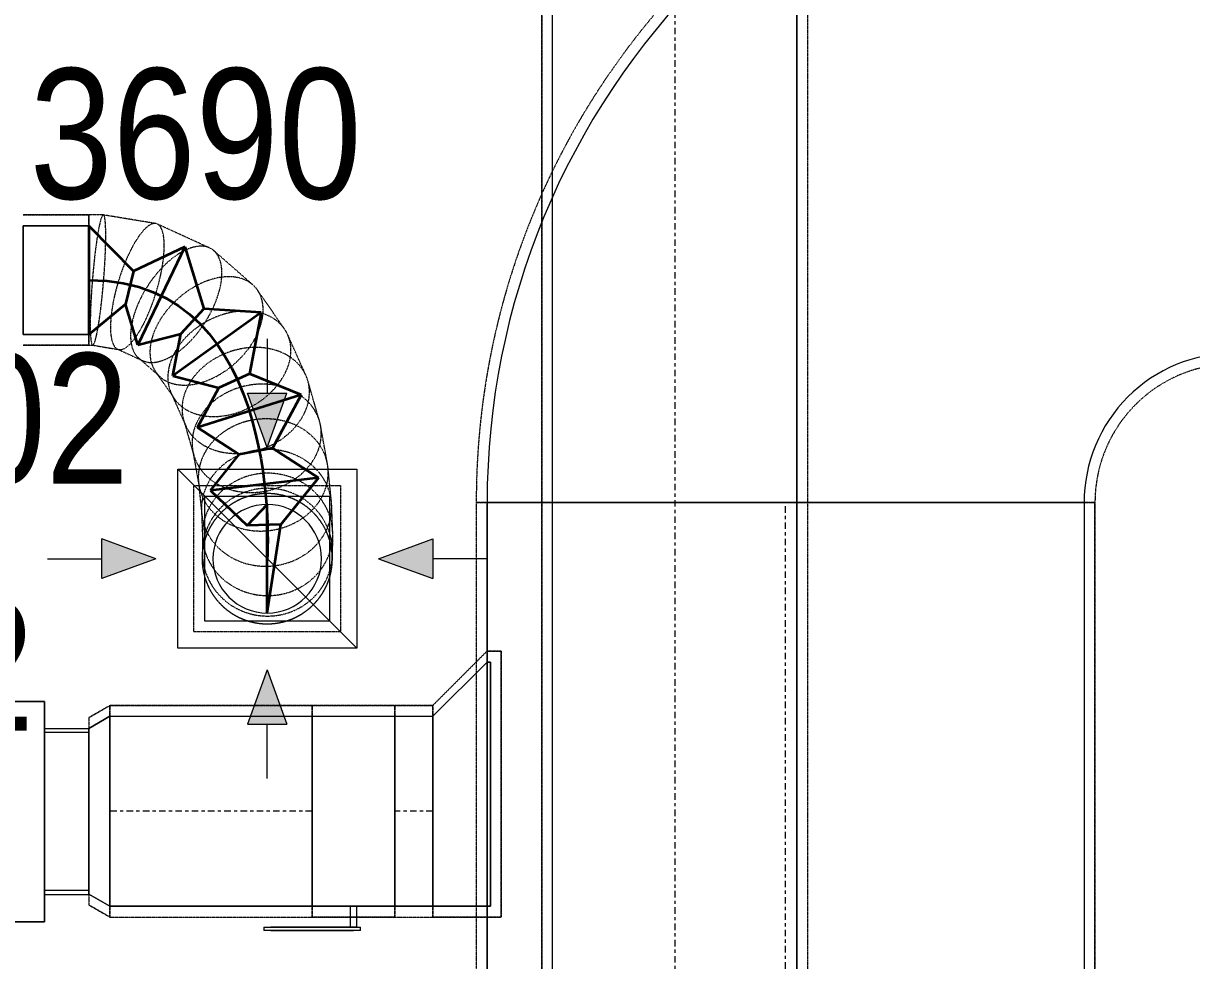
# Model space of a CAD drawing. Header units: inches. Extents: x -83664 to 20107, y -47222 to 19398.
# Drawn here: x -16734 to -14582, y -31183 to -29457 of the extents above; entities that cross this region are included whole.
import ezdxf

# ---------------------------------------------------------------- set-up
doc = ezdxf.new("R2010")
doc.units = ezdxf.units.IN
doc.header["$MEASUREMENT"] = 0
doc.linetypes.add('Center', pattern=[29.999999, 12, -6, 6, -6])
doc.linetypes.add('Hidden 0_50', pattern=[1.0584, 0.5292, -0.5292])
for name, color, linetype, lineweight in [('A-DETL-GENF', 7, 'Continuous', 9), ('G-ANNO-TEXT', 7, 'Continuous', 9), ('M-EQPM', 7, 'Continuous', 18), ('M-HVAC-CDFF', 7, 'Continuous', 9), ('M-HVAC-DUCT-CNTR', 7, 'Center', 9), ('M-HVAC-DUCT-IDEN', 7, 'Continuous', 18)]:
    doc.layers.add(name, color=color, linetype=linetype, lineweight=lineweight)
doc.layers.add('M-HVAC-DUCT', color=7, linetype='Continuous', lineweight=9, true_color=0xffe97f)
doc.layers.add('M-HVAC-DUCT-PATT', color=7, linetype='Continuous', lineweight=35, true_color=0x007f00)
doc.styles.add('Arial Narrow_21', font='ARIALN.TTF', dxfattribs={"height": 240})

# ---------------------------------------------------------------- blocks, each defined once
blk = doc.blocks.new('M_Rec Elbow - Radius - 0_75W-8295149-FIRST FLOOR AC CONDITIONING LAYOUT - PART A')
at = {"layer": 'M-HVAC-DUCT', "color": 30, "true_color": 0xff7f00}
for p, q in [((-550, 825), (550, 825)), ((550, 825), (-550, 825)), ((-825, 550), (-825, -550)), ((-825, -550), (-825, 550))]:
    blk.add_line(p, q, dxfattribs=at)
for radius in [275, 275, 1375, 1375]:
    blk.add_arc((-825, 825), radius, 270, 0, dxfattribs=at)
blk = doc.blocks.new('GCE-AT-Return Air Rectangular Diffuser - 230x230-7597546-FIRST FLOOR AC CONDITIONING LAYOUT - PART A')
at = {"layer": 'A-DETL-GENF', "true_color": 0xff00ff}
for points in [[(0, 205), (36.4, 305), (-36.4, 305)], [(-305, -36.4), (-205, 0), (-305, 36.4)], [(305, -36.4), (305, 36.4), (205, 0)], [(36.4, -305), (0, -205), (-36.4, -305)]]:
    blk.add_hatch(color=6, dxfattribs=at).paths.add_polyline_path(points)
at = {"layer": 'A-DETL-GENF', "color": 6, "true_color": 0xff00ff}
for p, q in [((0, 405), (0, 305)), ((0, 205), (-36.4, 305)), ((-36.4, 305), (36.4, 305)), ((0, 205), (36.4, 305)), ((-165, 165), (165, 165)), ((-165, -165), (-165, 165)), ((-165, 165), (165, -165)), ((165, 165), (165, -165)), ((-205, 0), (-305, 36.4)), ((-305, -36.4), (-305, 36.4)), ((205, 0), (305, 36.4)), ((305, 36.4), (305, -36.4)), ((405, 0), (305, 0)), ((-405, 0), (-305, 0)), ((-205, 0), (-305, -36.4)), ((205, 0), (305, -36.4)), ((165, -165), (-165, -165)), ((0, -205), (-36.4, -305)), ((0, -205), (36.4, -305)), ((-36.4, -305), (36.4, -305)), ((0, -405), (0, -305))]:
    blk.add_line(p, q, dxfattribs=at)
blk = doc.blocks.new('M_Rectangular to Round Transition - Angle - 45 Degree-7636242-FIRST FLOOR AC CONDITIONING LAYOUT - PART A')
at = {"layer": 'M-HVAC-DUCT', "color": 6, "true_color": 0xff00ff}
for p, q in [((0, 100), (120.7, 100)), ((120.7, 100), (0, 100)), ((0, 100), (0, -100)), ((0, -100), (0, 100)), ((120.7, 0), (120.7, 100)), ((120.7, 0), (120.7, 100)), ((120.7, -100), (120.7, 0)), ((120.7, -100), (120.7, 0)), ((0, -100), (120.7, -100)), ((120.7, -100), (0, -100))]:
    blk.add_line(p, q, dxfattribs=at)
blk = doc.blocks.new('M_Rectangular to Round Transition - Angle - 45 Degree-7626202-FIRST FLOOR AC CONDITIONING LAYOUT - PART A')
at = {"layer": 'M-HVAC-DUCT', "color": 6, "true_color": 0xff00ff}
for p, q in [((132975.6, 86453.8), (133205.6, 86453.8)), ((132975.6, 86223.8), (132975.6, 86453.8)), ((133205.6, 86453.8), (133205.6, 86223.8)), ((133205.6, 86223.8), (132975.6, 86223.8))]:
    blk.add_line(p, q, dxfattribs=at)
for start, end in [(90, 180), (0, 90), (180, 270), (270, 0)]:
    blk.add_arc((133090.6, 86338.8), 100, start, end, dxfattribs=at)
blk = doc.blocks.new('M_Rec Tap - Beveled - Standard-7691705-FIRST FLOOR AC CONDITIONING LAYOUT - PART A')
at = {"layer": 'M-HVAC-DUCT', "color": 30, "true_color": 0xff7f00}
for p, q in [((0, 275), (-6.096, 275)), ((-6.096, -175), (-6.096, 275)), ((-6.096, 275), (-6.096, -175)), ((-6.096, 275), (0, 275)), ((100, 175), (0, 275)), ((100, 175), (0, 275)), ((100, 175), (100, -175)), ((100, -175), (100, 175)), ((-6.096, -175), (100, -175)), ((100, -175), (-6.096, -175))]:
    blk.add_line(p, q, dxfattribs=at)
blk = doc.blocks.new('CAV - CAV-32-9301342-FIRST FLOOR AC CONDITIONING LAYOUT - PART A')
at = {"layer": 'M-EQPM', "color": 30, "true_color": 0xff7f00}
for p, q in [((500, 203), (-500, 203)), ((-500, 203), (-500, -203)), ((-500, -203), (-500, 203)), ((-500, 203), (500, 203)), ((500, -203), (500, 203)), ((500, 203), (500, -203)), ((-500, 152.5), (-581.8, 152.5)), ((-581.8, 152.5), (-581.8, -152.5)), ((-581.8, 152.5), (-581.8, -152.5)), ((-500, -152.5), (-500, 152.5)), ((-500, -152.5), (-500, 152.5)), ((581.8, 152.5), (500, 152.5)), ((500, 152.5), (500, -152.5)), ((500, 152.5), (500, -152.5)), ((581.8, -152.5), (581.8, 152.5)), ((581.8, -152.5), (581.8, 152.5)), ((-500, 145.8), (-581.8, 145.8)), ((-581.8, -144.2), (-581.8, 145.8)), ((-581.8, -144.2), (-581.8, 145.8)), ((-500, 145.8), (-500, -144.2)), ((-500, 145.8), (-500, -144.2)), ((581.8, 145.8), (500, 145.8)), ((500, -144.2), (500, 145.8)), ((500, -144.2), (500, 145.8)), ((581.8, 145.8), (581.8, -144.2)), ((581.8, 145.8), (581.8, -144.2)), ((-425, -123.3), (-425, 122.8)), ((-425, 122.8), (425, 122.8)), ((425, 122.8), (-425, 122.8)), ((-425, 122.8), (-425, -123.3)), ((425, 122.8), (425, -123.3)), ((425, -123.3), (425, 122.8)), ((425, -123.3), (-425, -123.3)), ((-425, -123.3), (425, -123.3)), ((-581.8, -144.2), (-500, -144.2)), ((500, -144.2), (581.8, -144.2)), ((-581.8, -152.5), (-500, -152.5)), ((500, -152.5), (581.8, -152.5)), ((-500, -203), (500, -203)), ((500, -203), (-500, -203)), ((-183.8, -203), (-403.8, -203)), ((-403.8, -203), (-183.8, -203)), ((-403.8, -203), (-403.8, -257.7)), ((-403.8, -203), (-403.8, -257.7)), ((-183.8, -257.7), (-183.8, -203)), ((-183.8, -203), (-183.8, -257.7)), ((-183.8, -257.7), (-403.8, -257.7)), ((-403.8, -257.7), (-183.8, -257.7))]:
    blk.add_line(p, q, dxfattribs=at)
blk = doc.blocks.new('TEMW-ME-DMP-Volume Control Damper - Standard-7654307-FIRST FLOOR AC CONDITIONING LAYOUT - PART A')
at = {"layer": 'M-HVAC-DUCT', "color": 30, "true_color": 0xff7f00}
for p, q in [((-165.1, 213.1), (-165.1, 219.45)), ((-152.4, 219.45), (-165.1, 219.45)), ((0, 219.45), (-152.4, 219.45)), ((-152.4, 219.45), (0, 219.45)), ((12.7, 219.45), (0, 219.45)), ((12.7, 219.45), (12.7, 213.1)), ((-165.1, 213.1), (-152.4, 213.1)), ((0, 213.1), (-152.4, 213.1)), ((-152.4, 213.1), (0, 213.1)), ((-6.35, 175), (-6.35, 213.1)), ((6.35, 213.1), (-6.35, 213.1)), ((6.35, 213.1), (-6.35, 213.1)), ((0, 213.1), (12.7, 213.1)), ((6.35, 213.1), (6.35, 175)), ((-76.2, 175), (-76.2, -175)), ((-76.2, -175), (-76.2, 175)), ((76.2, 175), (-76.2, 175)), ((-76.2, 175), (76.2, 175)), ((-76.2, 175), (76.2, 175)), ((-6.35, 175), (6.35, 175)), ((-6.35, 175), (6.35, 175)), ((76.2, 175), (76.2, -175)), ((76.2, -175), (76.2, 175)), ((-76.2, -175), (76.2, -175)), ((-76.2, -175), (76.2, -175)), ((-76.2, -175), (76.2, -175))]:
    blk.add_line(p, q, dxfattribs=at)
blk = doc.blocks.new('M_Rec to Rnd Transition - Angle - 60 Degree-9301345-FIRST FLOOR AC CONDITIONING LAYOUT - PART A')
at = {"layer": 'M-HVAC-DUCT', "color": 30, "true_color": 0xff7f00}
for p, q in [((0, 175), (39, 152.5)), ((39, 152.5), (0, 175)), ((0, 175), (0, -175)), ((0, -175), (0, 175)), ((39, 0), (39, 152.5)), ((39, 0), (39, 152.5)), ((39, -152.5), (39, 0)), ((39, -152.5), (39, 0)), ((0, -175), (39, -152.5)), ((39, -152.5), (0, -175))]:
    blk.add_line(p, q, dxfattribs=at)
blk = doc.blocks.new('TEMW-SMBZ-HO-BM-HVAC-00002_rvt-1-FIRST FLOOR AC CONDITIONING LAYOUT - PART A')
at = {"layer": 'M-HVAC-DUCT', "color": 6, "linetype": 'Hidden 0_50', "true_color": 0xff00ff}
for p, q in [((135677.8, 69417.3), (135677.8, 62004.6)), ((135677.8, 62004.6), (135677.8, 69417.3)), ((136167.8, 62004.6), (136167.8, 69417.3)), ((136167.8, 62004.6), (136167.8, 69417.3)), ((134722.5, 68562.5), (134843.3, 68562.5)), ((134843.3, 68562.5), (134722.5, 68562.5)), ((134869.9, 68562.5), (134843.3, 68562.5)), ((134843.3, 68562.5), (134843.3, 68322.5)), ((134843.3, 68562.5), (134843.3, 68322.5)), ((134843.3, 68442.5), (134843.3, 68562.5)), ((134843.3, 68442.5), (134843.3, 68562.5)), ((134966.5, 68546.5), (134870, 68562.4)), ((135065.8, 68501.5), (134969.3, 68545.7)), ((135145.5, 68433.6), (135073.8, 68496.4)), ((134843.3, 68322.5), (134843.3, 68442.5)), ((134843.3, 68322.5), (134843.3, 68442.5)), ((135203.7, 68352.5), (135154, 68424)), ((135243.2, 68266.8), (135209.6, 68341.8)), ((134722.5, 68322.5), (134843.3, 68322.5)), ((134843.3, 68322.5), (134722.5, 68322.5)), ((134843.3, 68322.5), (134850.4, 68322.5)), ((134850.2, 68322.5), (134898.7, 68314.5)), ((134896, 68315.3), (134942.7, 68293.9)), ((134934.8, 68299.1), (134974.8, 68264)), ((134966.3, 68273.5), (135000.7, 68224)), ((135268.3, 68182.4), (135246.7, 68257.2)), ((134994.7, 68234.6), (135021.4, 68174.8)), ((135017.9, 68184.4), (135036.6, 68119.6)), ((135282.9, 68103.5), (135270.2, 68174.2)), ((135034.7, 68127.7), (135046.3, 68063.5)), ((135290.2, 68034.2), (135283.9, 68096.7)), ((135036.9, 67794.3), (135036.9, 68064.3)), ((135036.9, 68064.3), (135306.9, 68064.3)), ((135045.3, 68070.3), (135051.2, 68011.7)), ((135306.9, 68064.3), (135306.9, 67794.3)), ((135292.5, 67978.4), (135290.6, 68028.4)), ((135050.8, 68017.5), (135052.7, 67969.6)), ((135052.6, 67974.6), (135052.4, 67942.3)), ((135292.4, 67940.2), (135292.6, 67973.4)), ((135052.5, 67946.3), (135052, 67934.5)), ((135291.7, 67924.1), (135292.3, 67936.1)), ((135306.9, 67794.3), (135036.9, 67794.3))]:
    blk.add_line(p, q, dxfattribs=at)
at = {"layer": 'M-HVAC-DUCT', "color": 6, "true_color": 0xff00ff}
for p, q in [((135697.8, 62004.6), (135697.8, 69417.3)), ((135697.8, 62004.6), (135697.8, 69417.3)), ((136147.8, 69417.3), (136147.8, 62004.6)), ((136147.8, 62004.6), (136147.8, 69417.3))]:
    blk.add_line(p, q, dxfattribs=at)
at = {"layer": 'M-HVAC-DUCT', "color": 30, "linetype": 'Hidden 0_50', "true_color": 0xff7f00}
for p, q in [((136697, 68032.7), (135557, 68032.7)), ((135557, 68032.7), (136697, 68032.7)), ((135557, 68032.7), (135557, 66874)), ((135557, 68032.7), (135557, 66874)), ((135557, 68032.7), (136697, 68032.7)), ((136697, 68032.7), (135557, 68032.7)), ((136697, 66874), (136697, 68032.7)), ((136697, 68032.7), (136697, 66874)), ((135477, 67659), (135577, 67759)), ((135577, 67759), (135477, 67659)), ((135577, 67759), (135603.1, 67759)), ((135603.1, 67759), (135577, 67759)), ((135603.1, 67759), (135603.1, 67269)), ((135603.1, 67269), (135603.1, 67759)), ((134882.2, 67659), (134843.2, 67636.5)), ((134843.2, 67636.5), (134882.2, 67659)), ((134882.2, 67659), (134882.2, 67269)), ((134882.2, 67269), (134882.2, 67659)), ((135254.7, 67659), (134882.2, 67659)), ((134882.2, 67659), (135254.7, 67659)), ((134882.2, 67659), (134882.2, 67269)), ((134882.2, 67269), (134882.2, 67659)), ((135407.1, 67659), (135254.7, 67659)), ((135254.7, 67659), (135254.7, 67269)), ((135254.7, 67269), (135254.7, 67659)), ((135254.7, 67659), (135407.1, 67659)), ((135254.7, 67659), (135254.7, 67269)), ((135254.7, 67269), (135254.7, 67659)), ((135407.1, 67269), (135407.1, 67659)), ((135407.1, 67659), (135407.1, 67269)), ((135407.1, 67659), (135407.1, 67269)), ((135407.1, 67269), (135407.1, 67659)), ((135477, 67659), (135407.1, 67659)), ((135407.1, 67659), (135477, 67659)), ((135477, 67269), (135477, 67659)), ((135477, 67659), (135477, 67269)), ((135477, 67659), (135477, 67269)), ((135477, 67269), (135477, 67659)), ((134843.2, 67636.5), (134843.2, 67464)), ((134843.2, 67636.5), (134843.2, 67464)), ((134843.2, 67464), (134843.2, 67291.5)), ((134843.2, 67464), (134843.2, 67291.5)), ((134882.2, 67269), (134843.2, 67291.5)), ((134843.2, 67291.5), (134882.2, 67269)), ((134882.2, 67269), (135254.7, 67269)), ((134882.2, 67269), (135254.7, 67269)), ((135254.7, 67269), (135407.1, 67269)), ((135407.1, 67269), (135254.7, 67269)), ((135407.1, 67269), (135477, 67269)), ((135407.1, 67269), (135477, 67269)), ((135603.1, 67269), (135477, 67269)), ((135477, 67269), (135603.1, 67269))]:
    blk.add_line(p, q, dxfattribs=at)
at = {"layer": 'M-HVAC-DUCT', "color": 30, "true_color": 0xff7f00}
for p, q in [((135577, 68032.7), (136677, 68032.7)), ((136677, 68032.7), (135577, 68032.7)), ((135577, 66874), (135577, 68032.7)), ((135577, 68032.7), (135577, 66874)), ((136677, 68032.7), (136677, 66874)), ((136677, 68032.7), (136677, 66874)), ((135577, 67739), (135577, 67289)), ((135583.1, 67739), (135577, 67739)), ((135577, 67739), (135583.1, 67739)), ((135577, 67289), (135577, 67739)), ((135583.1, 67289), (135583.1, 67739)), ((135583.1, 67739), (135583.1, 67289)), ((134882.2, 67289), (134882.2, 67639)), ((134882.2, 67639), (134882.2, 67289)), ((134882.2, 67639), (135254.7, 67639)), ((134882.2, 67639), (135254.7, 67639)), ((135254.7, 67289), (135254.7, 67639)), ((135254.7, 67639), (135254.7, 67289)), ((135407.1, 67289), (135407.1, 67639)), ((135407.1, 67639), (135407.1, 67289)), ((135407.1, 67639), (135477, 67639)), ((135407.1, 67639), (135477, 67639)), ((135477, 67289), (135477, 67639)), ((135477, 67639), (135477, 67289)), ((135254.7, 67289), (134882.2, 67289)), ((134882.2, 67289), (135254.7, 67289)), ((135477, 67289), (135407.1, 67289)), ((135407.1, 67289), (135477, 67289)), ((135577, 67289), (135583.1, 67289)), ((135583.1, 67289), (135577, 67289))]:
    blk.add_line(p, q, dxfattribs=at)
at = {"layer": 'M-HVAC-DUCT', "color": 30, "linetype": 'Hidden 0_50', "true_color": 0xff7f00}
for radius in [1395, 1395, 255, 255]:
    blk.add_arc((136952, 68032.7), radius, 90, 180, dxfattribs=at)
at = {"layer": 'M-HVAC-DUCT', "color": 6, "linetype": 'Hidden 0_50', "true_color": 0xff00ff}
for start, end in [(51.3147, 231.3147), (90, 180), (0, 90), (231.3147, 51.3147), (180, 270), (270, 0)]:
    blk.add_arc((135171.9, 67929.3), 120, start, end, dxfattribs=at)
for points in [[(134869.9, 68562.5), (134869, 68562.5), (134866.9, 68559.7), (134863.4, 68547.6), (134859.6, 68528.3), (134855.9, 68503.1), (134852.5, 68473.9), (134849.6, 68442.5), (134847.4, 68411), (134846, 68381.8), (134845.7, 68356.6), (134846.3, 68337.3), (134847.9, 68325.2), (134849.5, 68322.5), (134850.4, 68322.5)], [(134850.4, 68322.5), (134851.3, 68322.5), (134853.3, 68325.2), (134856.9, 68337.3), (134860.6, 68356.6), (134864.4, 68381.8), (134867.8, 68411), (134870.7, 68442.5), (134872.9, 68473.9), (134874.2, 68503.1), (134874.6, 68528.3), (134874, 68547.6), (134872.4, 68559.7), (134870.8, 68562.5), (134869.9, 68562.5)], [(134966, 68546.6), (134962.8, 68547), (134955.7, 68545.1), (134943.4, 68534.4), (134930.3, 68516.6), (134917.5, 68493), (134905.6, 68465.1), (134895.6, 68434.9), (134888.1, 68404.3), (134883.7, 68375.6), (134882.6, 68350.5), (134884.9, 68331), (134890.4, 68318.2), (134896, 68314.8), (134899.2, 68314.4)], [(134899.2, 68314.4), (134902.5, 68314), (134909.6, 68315.9), (134921.9, 68326.6), (134934.9, 68344.4), (134947.8, 68368), (134959.6, 68395.9), (134969.6, 68426.1), (134977.1, 68456.7), (134981.5, 68485.5), (134982.7, 68510.5), (134980.4, 68530), (134974.8, 68542.8), (134969.2, 68546.2), (134966, 68546.6)], [(135060.1, 68503.6), (135054.6, 68505), (135042.4, 68505.4), (135021.3, 68498.7), (134999.2, 68485.1), (134977.4, 68465.6), (134957.4, 68441.4), (134940.6, 68414.3), (134928.1, 68386), (134920.9, 68358.6), (134919.3, 68333.8), (134923.5, 68313.3), (134933.2, 68298.6), (134942.9, 68293.4), (134948.4, 68291.9)], [(134948.4, 68291.9), (134953.9, 68290.5), (134966.2, 68290.1), (134987.2, 68296.8), (135009.3, 68310.3), (135031.2, 68329.9), (135051.2, 68354), (135067.9, 68381.2), (135080.4, 68409.4), (135087.7, 68436.9), (135089.2, 68461.7), (135085, 68482.1), (135075.3, 68496.8), (135065.6, 68502.1), (135060.1, 68503.6)], [(135128.3, 68443.8), (135121.4, 68446.5), (135106.1, 68449.6), (135079.9, 68447.4), (135052.4, 68438.5), (135025.5, 68423.4), (135000.9, 68403.3), (134980.3, 68379.5), (134965.2, 68353.6), (134956.5, 68327.3), (134954.9, 68302.5), (134960.5, 68280.9), (134972.9, 68263.9), (134985.1, 68256.4), (134992, 68253.7)], [(134992, 68253.7), (134998.9, 68251.1), (135014.2, 68248), (135040.3, 68250.2), (135067.8, 68259.1), (135094.8, 68274.1), (135119.4, 68294.2), (135140, 68318), (135155.1, 68344), (135163.7, 68370.2), (135165.3, 68395), (135159.8, 68416.6), (135147.4, 68433.7), (135135.2, 68441.1), (135128.3, 68443.8)], [(135175.3, 68376.1), (135167.8, 68379.7), (135151, 68384.9), (135122.4, 68386.2), (135092.5, 68380.7), (135063.3, 68369), (135036.7, 68351.8), (135014.5, 68330.2), (134998.3, 68305.8), (134989.3, 68280.2), (134987.9, 68255.1), (134994.2, 68232.3), (135008, 68213.3), (135021.4, 68204), (135029, 68200.4)], [(135029, 68200.4), (135036.6, 68196.8), (135053.4, 68191.6), (135081.9, 68190.3), (135111.8, 68195.7), (135141.1, 68207.5), (135167.7, 68224.7), (135189.8, 68246.3), (135206, 68270.7), (135215.1, 68296.3), (135216.5, 68321.4), (135210.1, 68344.2), (135196.3, 68363.2), (135182.9, 68372.4), (135175.3, 68376.1)], [(135207.2, 68304.7), (135199.3, 68309.1), (135181.8, 68315.8), (135152.2, 68319.5), (135121.2, 68316.4), (135091, 68306.8), (135063.6, 68291.4), (135040.9, 68271.1), (135024.4, 68247.4), (135015.3, 68221.9), (135014.1, 68196.3), (135021, 68172.4), (135035.5, 68151.7), (135049.5, 68141.1), (135057.4, 68136.8)], [(135057.4, 68136.8), (135065.3, 68132.4), (135082.8, 68125.7), (135112.4, 68122), (135143.3, 68125.1), (135173.6, 68134.7), (135201, 68150.1), (135223.7, 68170.4), (135240.2, 68194.1), (135249.3, 68219.6), (135250.5, 68245.2), (135243.6, 68269.1), (135229.1, 68289.8), (135215.1, 68300.4), (135207.2, 68304.7)], [(135227.8, 68233.5), (135219.7, 68238.4), (135201.9, 68246.3), (135171.8, 68251.7), (135140.4, 68250.2), (135109.8, 68241.9), (135082.1, 68227.5), (135059.2, 68207.8), (135042.7, 68184.2), (135033.6, 68158.4), (135032.7, 68132.1), (135039.9, 68107.1), (135054.8, 68085), (135069.1, 68073.3), (135077.2, 68068.4)], [(135077.2, 68068.4), (135085.2, 68063.5), (135103, 68055.6), (135133.1, 68050.3), (135164.5, 68051.8), (135195.1, 68060), (135222.8, 68074.5), (135245.7, 68094.2), (135262.2, 68117.7), (135271.3, 68143.5), (135272.3, 68169.9), (135265, 68194.9), (135250.2, 68216.9), (135235.8, 68228.6), (135227.8, 68233.5)], [(135239.8, 68166.5), (135231.7, 68171.9), (135213.7, 68180.7), (135183.4, 68187.3), (135151.8, 68186.8), (135121.1, 68179.3), (135093.3, 68165.2), (135070.4, 68145.6), (135053.9, 68121.8), (135045, 68095.3), (135044.2, 68068.1), (135051.6, 68041.8), (135066.7, 68018.5), (135081.3, 68005.9), (135089.4, 68000.5)], [(135089.4, 68000.5), (135097.5, 67995.1), (135115.5, 67986.3), (135145.8, 67979.7), (135177.4, 67980.2), (135208.2, 67987.7), (135235.9, 68001.8), (135258.8, 68021.4), (135275.3, 68045.2), (135284.2, 68071.7), (135285, 68098.9), (135277.6, 68125.2), (135262.5, 68148.5), (135248, 68161.1), (135239.8, 68166.5)], [(135245.7, 68107.9), (135237.5, 68113.7), (135219.5, 68123.3), (135189.1, 68130.8), (135157.4, 68130.9), (135126.6, 68123.7), (135098.9, 68109.7), (135076, 68089.7), (135059.6, 68065.2), (135050.8, 68037.8), (135050.1, 68009.4), (135057.6, 67981.9), (135072.9, 67957.2), (135087.5, 67943.8), (135095.7, 67938)], [(135095.7, 67938), (135103.8, 67932.2), (135121.9, 67922.7), (135152.3, 67915.2), (135184, 67915), (135214.7, 67922.2), (135242.5, 67936.2), (135265.4, 67956.2), (135281.8, 67980.7), (135290.6, 68008.1), (135291.3, 68036.5), (135283.7, 68064), (135268.5, 68088.7), (135253.9, 68102.2), (135245.7, 68107.9)], [(135247.5, 68062.2), (135239.3, 68068.3), (135221.3, 68078.5), (135190.8, 68086.7), (135159.1, 68087.3), (135128.4, 68080.1), (135100.6, 68065.6), (135077.8, 68045), (135061.4, 68019.5), (135052.6, 67990.9), (135052, 67961.1), (135059.6, 67932.2), (135074.9, 67906.2), (135089.5, 67891.9), (135097.7, 67885.8)], [(135097.7, 67885.8), (135105.9, 67879.7), (135124, 67869.5), (135154.4, 67861.3), (135186.1, 67860.7), (135216.9, 67867.9), (135244.6, 67882.4), (135267.5, 67903), (135283.8, 67928.5), (135292.6, 67957.1), (135293.3, 67986.9), (135285.7, 68015.8), (135270.3, 68041.8), (135255.7, 68056.1), (135247.5, 68062.2)], [(135246.9, 68022.9), (135238.7, 68029.5), (135220.6, 68040.4), (135190.2, 68049.3), (135158.5, 68049.9), (135127.7, 68042.3), (135100, 68027.1), (135077.1, 68005.1), (135060.7, 67978), (135051.9, 67947.6), (135051.2, 67915.9), (135058.8, 67885.2), (135074, 67857.4), (135088.7, 67842.1), (135096.8, 67835.6)], [(135247.3, 68033), (135239.1, 68039.5), (135221, 68050.2), (135190.6, 68058.9), (135158.9, 68059.5), (135128.2, 68052.1), (135100.4, 68037.1), (135077.6, 68015.6), (135061.2, 67989), (135052.4, 67959.2), (135051.7, 67928.2), (135059.3, 67898), (135074.6, 67870.8), (135089.3, 67855.8), (135097.4, 67849.4)], [(135096.8, 67835.6), (135105, 67829.1), (135123.1, 67818.1), (135153.5, 67809.3), (135185.2, 67808.6), (135216, 67816.2), (135243.7, 67831.5), (135266.6, 67853.4), (135283, 67880.5), (135291.8, 67910.9), (135292.5, 67942.6), (135284.9, 67973.4), (135269.7, 68001.2), (135255, 68016.4), (135246.9, 68022.9)], [(135097.4, 67849.4), (135105.6, 67843), (135123.7, 67832.3), (135154.1, 67823.6), (135185.8, 67823), (135216.6, 67830.4), (135244.3, 67845.3), (135267.2, 67866.8), (135283.6, 67893.4), (135292.4, 67923.2), (135293, 67954.3), (135285.4, 67984.5), (135270.1, 68011.7), (135255.5, 68026.6), (135247.3, 68033)]]:
    blk.add_open_spline(points, degree=3, dxfattribs=at)
at = {"layer": 'M-HVAC-DUCT-CNTR', "color": 6, "true_color": 0xff00ff}
blk.add_line((135922.8, 69417.3), (135922.8, 62004.6), dxfattribs=at)
at = {"layer": 'M-HVAC-DUCT-CNTR', "color": 30, "true_color": 0xff7f00}
for p, q in [((136127, 66874), (136127, 68032.7)), ((135254.7, 67464), (134882.2, 67464)), ((135477, 67464), (135407.1, 67464))]:
    blk.add_line(p, q, dxfattribs=at)
at = {"layer": 'M-HVAC-DUCT-CNTR', "color": 6, "linetype": 'Continuous', "lineweight": 35, "true_color": 0xff00ff}
blk.add_open_spline([(134843.3, 68442.5), (135205.8, 68442.5), (135171.9, 67929.3), (135171.9, 67929.3)], degree=3, dxfattribs=at)
at = {"layer": 'M-HVAC-DUCT-PATT', "color": 6, "true_color": 0xff00ff}
for p, q in [((134843.3, 68542.5), (134925.4, 68458.7)), ((134843.3, 68542.5), (134843.3, 68342.5)), ((134843.3, 68542.5), (134843.3, 68342.5)), ((135019.8, 68503.7), (134925.4, 68458.7)), ((135019.8, 68503.7), (134933.2, 68323.4)), ((135019.8, 68503.7), (134933.2, 68323.4)), ((135019.8, 68503.7), (135055.1, 68389.6)), ((134925.4, 68458.7), (134910.7, 68397.9)), ((134843.3, 68342.5), (134910.7, 68397.9)), ((134933.2, 68323.4), (134910.7, 68397.9)), ((135055.1, 68389.6), (135012.9, 68343.5)), ((135160.8, 68382.5), (135055.1, 68389.6)), ((135160.8, 68382.5), (134998.1, 68266.1)), ((135160.8, 68382.5), (134998.1, 68266.1)), ((135160.8, 68382.5), (135139.4, 68269.7)), ((134933.2, 68323.4), (135012.9, 68343.5)), ((134998.1, 68266.1), (135012.9, 68343.5)), ((134998.1, 68266.1), (135082.5, 68243.7)), ((135139.4, 68269.7), (135082.5, 68243.7)), ((135234.3, 68231.1), (135139.4, 68269.7)), ((135043.6, 68170.8), (135082.5, 68243.7)), ((135234.3, 68231.1), (135043.6, 68170.8)), ((135234.3, 68231.1), (135043.6, 68170.8)), ((135234.3, 68231.1), (135181.8, 68133)), ((135043.6, 68170.8), (135120.4, 68121.1)), ((135181.8, 68133), (135120.4, 68121.1)), ((135266.1, 68078), (135181.8, 68133)), ((135067.4, 68055.1), (135120.4, 68121.1)), ((135266.1, 68078), (135067.4, 68055.1)), ((135266.1, 68078), (135067.4, 68055.1)), ((135266.1, 68078), (135197.2, 67992.5)), ((135067.4, 68055.1), (135134.7, 67990.5)), ((135171.9, 68029.3), (135134.7, 67990.5)), ((135171.9, 67829.3), (135171.9, 68029.3)), ((135197.2, 67992.5), (135134.7, 67990.5)), ((135171.9, 67829.3), (135197.2, 67992.5))]:
    blk.add_line(p, q, dxfattribs=at)
at = {"layer": 'M-EQPM', "color": 6, "linetype": 'Hidden 0_50', "lineweight": 9, "true_color": 0xff00ff}
blk.add_blockref('CAV - CAV-32-9301342-FIRST FLOOR AC CONDITIONING LAYOUT - PART A', (134261.4, 67463.2), dxfattribs=at)
at = {"layer": 'M-HVAC-CDFF', "color": 6, "linetype": 'Hidden 0_50', "lineweight": 9, "true_color": 0xff00ff}
blk.add_blockref('GCE-AT-Return Air Rectangular Diffuser - 230x230-7597546-FIRST FLOOR AC CONDITIONING LAYOUT - PART A', (135171.9, 67929.3), dxfattribs=at)
at = {"layer": 'M-HVAC-DUCT', "color": 6, "linetype": 'Hidden 0_50', "lineweight": 9, "true_color": 0xff00ff, "rotation": 180}
for name, p in [('M_Rec Elbow - Radius - 0_75W-8295149-FIRST FLOOR AC CONDITIONING LAYOUT - PART A', (136127, 68857.7)), ('M_Rec to Rnd Transition - Angle - 60 Degree-9301345-FIRST FLOOR AC CONDITIONING LAYOUT - PART A', (134882.2, 67464))]:
    blk.add_blockref(name, p, dxfattribs=at)
at = {"layer": 'M-HVAC-DUCT', "color": 6, "linetype": 'Hidden 0_50', "lineweight": 9, "true_color": 0xff00ff}
for name, p in [('M_Rectangular to Round Transition - Angle - 45 Degree-7636242-FIRST FLOOR AC CONDITIONING LAYOUT - PART A', (134722.5, 68442.5)), ('M_Rectangular to Round Transition - Angle - 45 Degree-7626202-FIRST FLOOR AC CONDITIONING LAYOUT - PART A', (2081.3, -18409.6))]:
    blk.add_blockref(name, p, dxfattribs=at)
at = {"layer": 'M-HVAC-DUCT', "color": 6, "linetype": 'Hidden 0_50', "lineweight": 9, "true_color": 0xff00ff, "extrusion": (0, 0, -1)}
blk.add_blockref('M_Rec Tap - Beveled - Standard-7691705-FIRST FLOOR AC CONDITIONING LAYOUT - PART A', (-135577, 67464), dxfattribs=at)
at = {"layer": 'M-HVAC-DUCT', "color": 6, "linetype": 'Hidden 0_50', "lineweight": 9, "true_color": 0xff00ff, "extrusion": (0, 0, -1), "rotation": 180}
blk.add_blockref('TEMW-ME-DMP-Volume Control Damper - Standard-7654307-FIRST FLOOR AC CONDITIONING LAYOUT - PART A', (-135330.9, 67464), dxfattribs=at)
blk = doc.blocks.new('TEMW-SMBZ-HO-BM-HVAC-00002_rvt-2-FIRST FLOOR AC CONDITIONING LAYOUT - PART A')
at = {"layer": 'M-HVAC-DUCT', "color": 6, "linetype": 'Hidden 0_50', "true_color": 0xff00ff}
for p, q in [((135677.8, 69417.3), (135677.8, 62004.6)), ((135677.8, 62004.6), (135677.8, 69417.3)), ((136167.8, 62004.6), (136167.8, 69417.3)), ((136167.8, 62004.6), (136167.8, 69417.3)), ((134722.5, 68562.5), (134843.3, 68562.5)), ((134843.3, 68562.5), (134722.5, 68562.5)), ((134869.9, 68562.5), (134843.3, 68562.5)), ((134843.3, 68562.5), (134843.3, 68322.5)), ((134843.3, 68562.5), (134843.3, 68322.5)), ((134843.3, 68442.5), (134843.3, 68562.5)), ((134843.3, 68442.5), (134843.3, 68562.5)), ((134966.5, 68546.5), (134870, 68562.4)), ((135065.8, 68501.5), (134969.3, 68545.7)), ((135145.5, 68433.6), (135073.8, 68496.4)), ((134843.3, 68322.5), (134843.3, 68442.5)), ((134843.3, 68322.5), (134843.3, 68442.5)), ((135203.7, 68352.5), (135154, 68424)), ((135243.2, 68266.8), (135209.6, 68341.8)), ((134722.5, 68322.5), (134843.3, 68322.5)), ((134843.3, 68322.5), (134722.5, 68322.5)), ((134843.3, 68322.5), (134850.4, 68322.5)), ((134850.2, 68322.5), (134898.7, 68314.5)), ((134896, 68315.3), (134942.7, 68293.9)), ((134934.8, 68299.1), (134974.8, 68264)), ((134966.3, 68273.5), (135000.7, 68224)), ((135268.3, 68182.4), (135246.7, 68257.2)), ((134994.7, 68234.6), (135021.4, 68174.8)), ((135017.9, 68184.4), (135036.6, 68119.6)), ((135282.9, 68103.5), (135270.2, 68174.2)), ((135034.7, 68127.7), (135046.3, 68063.5)), ((135290.2, 68034.2), (135283.9, 68096.7)), ((135036.9, 67794.3), (135036.9, 68064.3)), ((135036.9, 68064.3), (135306.9, 68064.3)), ((135045.3, 68070.3), (135051.2, 68011.7)), ((135306.9, 68064.3), (135306.9, 67794.3)), ((135292.5, 67978.4), (135290.6, 68028.4)), ((135050.8, 68017.5), (135052.7, 67969.6)), ((135052.6, 67974.6), (135052.4, 67942.3)), ((135292.4, 67940.2), (135292.6, 67973.4)), ((135052.5, 67946.3), (135052, 67934.5)), ((135291.7, 67924.1), (135292.3, 67936.1)), ((135306.9, 67794.3), (135036.9, 67794.3))]:
    blk.add_line(p, q, dxfattribs=at)
at = {"layer": 'M-HVAC-DUCT', "color": 6, "true_color": 0xff00ff}
for p, q in [((135697.8, 62004.6), (135697.8, 69417.3)), ((135697.8, 62004.6), (135697.8, 69417.3)), ((136147.8, 69417.3), (136147.8, 62004.6)), ((136147.8, 62004.6), (136147.8, 69417.3))]:
    blk.add_line(p, q, dxfattribs=at)
at = {"layer": 'M-HVAC-DUCT', "color": 30, "linetype": 'Hidden 0_50', "true_color": 0xff7f00}
for p, q in [((136697, 68032.7), (135557, 68032.7)), ((135557, 68032.7), (136697, 68032.7)), ((135557, 68032.7), (135557, 66874)), ((135557, 68032.7), (135557, 66874)), ((135557, 68032.7), (136697, 68032.7)), ((136697, 68032.7), (135557, 68032.7)), ((136697, 66874), (136697, 68032.7)), ((136697, 68032.7), (136697, 66874)), ((135477, 67659), (135577, 67759)), ((135577, 67759), (135477, 67659)), ((135577, 67759), (135603.1, 67759)), ((135603.1, 67759), (135577, 67759)), ((135603.1, 67759), (135603.1, 67269)), ((135603.1, 67269), (135603.1, 67759)), ((134882.2, 67659), (134843.2, 67636.5)), ((134843.2, 67636.5), (134882.2, 67659)), ((134882.2, 67659), (134882.2, 67269)), ((134882.2, 67269), (134882.2, 67659)), ((135254.7, 67659), (134882.2, 67659)), ((134882.2, 67659), (135254.7, 67659)), ((134882.2, 67659), (134882.2, 67269)), ((134882.2, 67269), (134882.2, 67659)), ((135407.1, 67659), (135254.7, 67659)), ((135254.7, 67659), (135254.7, 67269)), ((135254.7, 67269), (135254.7, 67659)), ((135254.7, 67659), (135407.1, 67659)), ((135254.7, 67659), (135254.7, 67269)), ((135254.7, 67269), (135254.7, 67659)), ((135407.1, 67269), (135407.1, 67659)), ((135407.1, 67659), (135407.1, 67269)), ((135407.1, 67659), (135407.1, 67269)), ((135407.1, 67269), (135407.1, 67659)), ((135477, 67659), (135407.1, 67659)), ((135407.1, 67659), (135477, 67659)), ((135477, 67269), (135477, 67659)), ((135477, 67659), (135477, 67269)), ((135477, 67659), (135477, 67269)), ((135477, 67269), (135477, 67659)), ((134843.2, 67636.5), (134843.2, 67464)), ((134843.2, 67636.5), (134843.2, 67464)), ((134843.2, 67464), (134843.2, 67291.5)), ((134843.2, 67464), (134843.2, 67291.5)), ((134882.2, 67269), (134843.2, 67291.5)), ((134843.2, 67291.5), (134882.2, 67269)), ((134882.2, 67269), (135254.7, 67269)), ((134882.2, 67269), (135254.7, 67269)), ((135254.7, 67269), (135407.1, 67269)), ((135407.1, 67269), (135254.7, 67269)), ((135407.1, 67269), (135477, 67269)), ((135407.1, 67269), (135477, 67269)), ((135603.1, 67269), (135477, 67269)), ((135477, 67269), (135603.1, 67269))]:
    blk.add_line(p, q, dxfattribs=at)
at = {"layer": 'M-HVAC-DUCT', "color": 30, "true_color": 0xff7f00}
for p, q in [((135577, 68032.7), (136677, 68032.7)), ((136677, 68032.7), (135577, 68032.7)), ((135577, 66874), (135577, 68032.7)), ((135577, 68032.7), (135577, 66874)), ((136677, 68032.7), (136677, 66874)), ((136677, 68032.7), (136677, 66874)), ((135577, 67739), (135577, 67289)), ((135583.1, 67739), (135577, 67739)), ((135577, 67739), (135583.1, 67739)), ((135577, 67289), (135577, 67739)), ((135583.1, 67289), (135583.1, 67739)), ((135583.1, 67739), (135583.1, 67289)), ((134882.2, 67289), (134882.2, 67639)), ((134882.2, 67639), (134882.2, 67289)), ((134882.2, 67639), (135254.7, 67639)), ((134882.2, 67639), (135254.7, 67639)), ((135254.7, 67289), (135254.7, 67639)), ((135254.7, 67639), (135254.7, 67289)), ((135407.1, 67289), (135407.1, 67639)), ((135407.1, 67639), (135407.1, 67289)), ((135407.1, 67639), (135477, 67639)), ((135407.1, 67639), (135477, 67639)), ((135477, 67289), (135477, 67639)), ((135477, 67639), (135477, 67289)), ((135254.7, 67289), (134882.2, 67289)), ((134882.2, 67289), (135254.7, 67289)), ((135477, 67289), (135407.1, 67289)), ((135407.1, 67289), (135477, 67289)), ((135577, 67289), (135583.1, 67289)), ((135583.1, 67289), (135577, 67289))]:
    blk.add_line(p, q, dxfattribs=at)
at = {"layer": 'M-HVAC-DUCT', "color": 30, "linetype": 'Hidden 0_50', "true_color": 0xff7f00}
for radius in [1395, 1395, 255, 255]:
    blk.add_arc((136952, 68032.7), radius, 90, 180, dxfattribs=at)
at = {"layer": 'M-HVAC-DUCT', "color": 6, "linetype": 'Hidden 0_50', "true_color": 0xff00ff}
for start, end in [(51.3147, 231.3147), (90, 180), (0, 90), (231.3147, 51.3147), (180, 270), (270, 0)]:
    blk.add_arc((135171.9, 67929.3), 120, start, end, dxfattribs=at)
for points in [[(134869.9, 68562.5), (134869, 68562.5), (134866.9, 68559.7), (134863.4, 68547.6), (134859.6, 68528.3), (134855.9, 68503.1), (134852.5, 68473.9), (134849.6, 68442.5), (134847.4, 68411), (134846, 68381.8), (134845.7, 68356.6), (134846.3, 68337.3), (134847.9, 68325.2), (134849.5, 68322.5), (134850.4, 68322.5)], [(134850.4, 68322.5), (134851.3, 68322.5), (134853.3, 68325.2), (134856.9, 68337.3), (134860.6, 68356.6), (134864.4, 68381.8), (134867.8, 68411), (134870.7, 68442.5), (134872.9, 68473.9), (134874.2, 68503.1), (134874.6, 68528.3), (134874, 68547.6), (134872.4, 68559.7), (134870.8, 68562.5), (134869.9, 68562.5)], [(134966, 68546.6), (134962.8, 68547), (134955.7, 68545.1), (134943.4, 68534.4), (134930.3, 68516.6), (134917.5, 68493), (134905.6, 68465.1), (134895.6, 68434.9), (134888.1, 68404.3), (134883.7, 68375.6), (134882.6, 68350.5), (134884.9, 68331), (134890.4, 68318.2), (134896, 68314.8), (134899.2, 68314.4)], [(134899.2, 68314.4), (134902.5, 68314), (134909.6, 68315.9), (134921.9, 68326.6), (134934.9, 68344.4), (134947.8, 68368), (134959.6, 68395.9), (134969.6, 68426.1), (134977.1, 68456.7), (134981.5, 68485.5), (134982.7, 68510.5), (134980.4, 68530), (134974.8, 68542.8), (134969.2, 68546.2), (134966, 68546.6)], [(135060.1, 68503.6), (135054.6, 68505), (135042.4, 68505.4), (135021.3, 68498.7), (134999.2, 68485.1), (134977.4, 68465.6), (134957.4, 68441.4), (134940.6, 68414.3), (134928.1, 68386), (134920.9, 68358.6), (134919.3, 68333.8), (134923.5, 68313.3), (134933.2, 68298.6), (134942.9, 68293.4), (134948.4, 68291.9)], [(134948.4, 68291.9), (134953.9, 68290.5), (134966.2, 68290.1), (134987.2, 68296.8), (135009.3, 68310.3), (135031.2, 68329.9), (135051.2, 68354), (135067.9, 68381.2), (135080.4, 68409.4), (135087.7, 68436.9), (135089.2, 68461.7), (135085, 68482.1), (135075.3, 68496.8), (135065.6, 68502.1), (135060.1, 68503.6)], [(135128.3, 68443.8), (135121.4, 68446.5), (135106.1, 68449.6), (135079.9, 68447.4), (135052.4, 68438.5), (135025.5, 68423.4), (135000.9, 68403.3), (134980.3, 68379.5), (134965.2, 68353.6), (134956.5, 68327.3), (134954.9, 68302.5), (134960.5, 68280.9), (134972.9, 68263.9), (134985.1, 68256.4), (134992, 68253.7)], [(134992, 68253.7), (134998.9, 68251.1), (135014.2, 68248), (135040.3, 68250.2), (135067.8, 68259.1), (135094.8, 68274.1), (135119.4, 68294.2), (135140, 68318), (135155.1, 68344), (135163.7, 68370.2), (135165.3, 68395), (135159.8, 68416.6), (135147.4, 68433.7), (135135.2, 68441.1), (135128.3, 68443.8)], [(135175.3, 68376.1), (135167.8, 68379.7), (135151, 68384.9), (135122.4, 68386.2), (135092.5, 68380.7), (135063.3, 68369), (135036.7, 68351.8), (135014.5, 68330.2), (134998.3, 68305.8), (134989.3, 68280.2), (134987.9, 68255.1), (134994.2, 68232.3), (135008, 68213.3), (135021.4, 68204), (135029, 68200.4)], [(135029, 68200.4), (135036.6, 68196.8), (135053.4, 68191.6), (135081.9, 68190.3), (135111.8, 68195.7), (135141.1, 68207.5), (135167.7, 68224.7), (135189.8, 68246.3), (135206, 68270.7), (135215.1, 68296.3), (135216.5, 68321.4), (135210.1, 68344.2), (135196.3, 68363.2), (135182.9, 68372.4), (135175.3, 68376.1)], [(135207.2, 68304.7), (135199.3, 68309.1), (135181.8, 68315.8), (135152.2, 68319.5), (135121.2, 68316.4), (135091, 68306.8), (135063.6, 68291.4), (135040.9, 68271.1), (135024.4, 68247.4), (135015.3, 68221.9), (135014.1, 68196.3), (135021, 68172.4), (135035.5, 68151.7), (135049.5, 68141.1), (135057.4, 68136.8)], [(135057.4, 68136.8), (135065.3, 68132.4), (135082.8, 68125.7), (135112.4, 68122), (135143.3, 68125.1), (135173.6, 68134.7), (135201, 68150.1), (135223.7, 68170.4), (135240.2, 68194.1), (135249.3, 68219.6), (135250.5, 68245.2), (135243.6, 68269.1), (135229.1, 68289.8), (135215.1, 68300.4), (135207.2, 68304.7)], [(135227.8, 68233.5), (135219.7, 68238.4), (135201.9, 68246.3), (135171.8, 68251.7), (135140.4, 68250.2), (135109.8, 68241.9), (135082.1, 68227.5), (135059.2, 68207.8), (135042.7, 68184.2), (135033.6, 68158.4), (135032.7, 68132.1), (135039.9, 68107.1), (135054.8, 68085), (135069.1, 68073.3), (135077.2, 68068.4)], [(135077.2, 68068.4), (135085.2, 68063.5), (135103, 68055.6), (135133.1, 68050.3), (135164.5, 68051.8), (135195.1, 68060), (135222.8, 68074.5), (135245.7, 68094.2), (135262.2, 68117.7), (135271.3, 68143.5), (135272.3, 68169.9), (135265, 68194.9), (135250.2, 68216.9), (135235.8, 68228.6), (135227.8, 68233.5)], [(135239.8, 68166.5), (135231.7, 68171.9), (135213.7, 68180.7), (135183.4, 68187.3), (135151.8, 68186.8), (135121.1, 68179.3), (135093.3, 68165.2), (135070.4, 68145.6), (135053.9, 68121.8), (135045, 68095.3), (135044.2, 68068.1), (135051.6, 68041.8), (135066.7, 68018.5), (135081.3, 68005.9), (135089.4, 68000.5)], [(135089.4, 68000.5), (135097.5, 67995.1), (135115.5, 67986.3), (135145.8, 67979.7), (135177.4, 67980.2), (135208.2, 67987.7), (135235.9, 68001.8), (135258.8, 68021.4), (135275.3, 68045.2), (135284.2, 68071.7), (135285, 68098.9), (135277.6, 68125.2), (135262.5, 68148.5), (135248, 68161.1), (135239.8, 68166.5)], [(135245.7, 68107.9), (135237.5, 68113.7), (135219.5, 68123.3), (135189.1, 68130.8), (135157.4, 68130.9), (135126.6, 68123.7), (135098.9, 68109.7), (135076, 68089.7), (135059.6, 68065.2), (135050.8, 68037.8), (135050.1, 68009.4), (135057.6, 67981.9), (135072.9, 67957.2), (135087.5, 67943.8), (135095.7, 67938)], [(135095.7, 67938), (135103.8, 67932.2), (135121.9, 67922.7), (135152.3, 67915.2), (135184, 67915), (135214.7, 67922.2), (135242.5, 67936.2), (135265.4, 67956.2), (135281.8, 67980.7), (135290.6, 68008.1), (135291.3, 68036.5), (135283.7, 68064), (135268.5, 68088.7), (135253.9, 68102.2), (135245.7, 68107.9)], [(135247.5, 68062.2), (135239.3, 68068.3), (135221.3, 68078.5), (135190.8, 68086.7), (135159.1, 68087.3), (135128.4, 68080.1), (135100.6, 68065.6), (135077.8, 68045), (135061.4, 68019.5), (135052.6, 67990.9), (135052, 67961.1), (135059.6, 67932.2), (135074.9, 67906.2), (135089.5, 67891.9), (135097.7, 67885.8)], [(135097.7, 67885.8), (135105.9, 67879.7), (135124, 67869.5), (135154.4, 67861.3), (135186.1, 67860.7), (135216.9, 67867.9), (135244.6, 67882.4), (135267.5, 67903), (135283.8, 67928.5), (135292.6, 67957.1), (135293.3, 67986.9), (135285.7, 68015.8), (135270.3, 68041.8), (135255.7, 68056.1), (135247.5, 68062.2)], [(135246.9, 68022.9), (135238.7, 68029.5), (135220.6, 68040.4), (135190.2, 68049.3), (135158.5, 68049.9), (135127.7, 68042.3), (135100, 68027.1), (135077.1, 68005.1), (135060.7, 67978), (135051.9, 67947.6), (135051.2, 67915.9), (135058.8, 67885.2), (135074, 67857.4), (135088.7, 67842.1), (135096.8, 67835.6)], [(135247.3, 68033), (135239.1, 68039.5), (135221, 68050.2), (135190.6, 68058.9), (135158.9, 68059.5), (135128.2, 68052.1), (135100.4, 68037.1), (135077.6, 68015.6), (135061.2, 67989), (135052.4, 67959.2), (135051.7, 67928.2), (135059.3, 67898), (135074.6, 67870.8), (135089.3, 67855.8), (135097.4, 67849.4)], [(135096.8, 67835.6), (135105, 67829.1), (135123.1, 67818.1), (135153.5, 67809.3), (135185.2, 67808.6), (135216, 67816.2), (135243.7, 67831.5), (135266.6, 67853.4), (135283, 67880.5), (135291.8, 67910.9), (135292.5, 67942.6), (135284.9, 67973.4), (135269.7, 68001.2), (135255, 68016.4), (135246.9, 68022.9)], [(135097.4, 67849.4), (135105.6, 67843), (135123.7, 67832.3), (135154.1, 67823.6), (135185.8, 67823), (135216.6, 67830.4), (135244.3, 67845.3), (135267.2, 67866.8), (135283.6, 67893.4), (135292.4, 67923.2), (135293, 67954.3), (135285.4, 67984.5), (135270.1, 68011.7), (135255.5, 68026.6), (135247.3, 68033)]]:
    blk.add_open_spline(points, degree=3, dxfattribs=at)
at = {"layer": 'M-HVAC-DUCT-CNTR', "color": 6, "true_color": 0xff00ff}
blk.add_line((135922.8, 69417.3), (135922.8, 62004.6), dxfattribs=at)
at = {"layer": 'M-HVAC-DUCT-CNTR', "color": 30, "true_color": 0xff7f00}
for p, q in [((136127, 66874), (136127, 68032.7)), ((135254.7, 67464), (134882.2, 67464)), ((135477, 67464), (135407.1, 67464))]:
    blk.add_line(p, q, dxfattribs=at)
at = {"layer": 'M-HVAC-DUCT-CNTR', "color": 6, "linetype": 'Continuous', "lineweight": 35, "true_color": 0xff00ff}
blk.add_open_spline([(134843.3, 68442.5), (135205.8, 68442.5), (135171.9, 67929.3), (135171.9, 67929.3)], degree=3, dxfattribs=at)
at = {"layer": 'M-HVAC-DUCT-PATT', "color": 6, "true_color": 0xff00ff}
for p, q in [((134843.3, 68542.5), (134925.4, 68458.7)), ((134843.3, 68542.5), (134843.3, 68342.5)), ((134843.3, 68542.5), (134843.3, 68342.5)), ((135019.8, 68503.7), (134925.4, 68458.7)), ((135019.8, 68503.7), (134933.2, 68323.4)), ((135019.8, 68503.7), (134933.2, 68323.4)), ((135019.8, 68503.7), (135055.1, 68389.6)), ((134925.4, 68458.7), (134910.7, 68397.9)), ((134843.3, 68342.5), (134910.7, 68397.9)), ((134933.2, 68323.4), (134910.7, 68397.9)), ((135055.1, 68389.6), (135012.9, 68343.5)), ((135160.8, 68382.5), (135055.1, 68389.6)), ((135160.8, 68382.5), (134998.1, 68266.1)), ((135160.8, 68382.5), (134998.1, 68266.1)), ((135160.8, 68382.5), (135139.4, 68269.7)), ((134933.2, 68323.4), (135012.9, 68343.5)), ((134998.1, 68266.1), (135012.9, 68343.5)), ((134998.1, 68266.1), (135082.5, 68243.7)), ((135139.4, 68269.7), (135082.5, 68243.7)), ((135234.3, 68231.1), (135139.4, 68269.7)), ((135043.6, 68170.8), (135082.5, 68243.7)), ((135234.3, 68231.1), (135043.6, 68170.8)), ((135234.3, 68231.1), (135043.6, 68170.8)), ((135234.3, 68231.1), (135181.8, 68133)), ((135043.6, 68170.8), (135120.4, 68121.1)), ((135181.8, 68133), (135120.4, 68121.1)), ((135266.1, 68078), (135181.8, 68133)), ((135067.4, 68055.1), (135120.4, 68121.1)), ((135266.1, 68078), (135067.4, 68055.1)), ((135266.1, 68078), (135067.4, 68055.1)), ((135266.1, 68078), (135197.2, 67992.5)), ((135067.4, 68055.1), (135134.7, 67990.5)), ((135171.9, 68029.3), (135134.7, 67990.5)), ((135171.9, 67829.3), (135171.9, 68029.3)), ((135197.2, 67992.5), (135134.7, 67990.5)), ((135171.9, 67829.3), (135197.2, 67992.5))]:
    blk.add_line(p, q, dxfattribs=at)
at = {"layer": 'M-EQPM', "color": 6, "linetype": 'Hidden 0_50', "lineweight": 9, "true_color": 0xff00ff}
blk.add_blockref('CAV - CAV-32-9301342-FIRST FLOOR AC CONDITIONING LAYOUT - PART A', (134261.4, 67463.2), dxfattribs=at)
at = {"layer": 'M-HVAC-CDFF', "color": 6, "linetype": 'Hidden 0_50', "lineweight": 9, "true_color": 0xff00ff}
blk.add_blockref('GCE-AT-Return Air Rectangular Diffuser - 230x230-7597546-FIRST FLOOR AC CONDITIONING LAYOUT - PART A', (135171.9, 67929.3), dxfattribs=at)
at = {"layer": 'M-HVAC-DUCT', "color": 6, "linetype": 'Hidden 0_50', "lineweight": 9, "true_color": 0xff00ff, "rotation": 180}
for name, p in [('M_Rec Elbow - Radius - 0_75W-8295149-FIRST FLOOR AC CONDITIONING LAYOUT - PART A', (136127, 68857.7)), ('M_Rec to Rnd Transition - Angle - 60 Degree-9301345-FIRST FLOOR AC CONDITIONING LAYOUT - PART A', (134882.2, 67464))]:
    blk.add_blockref(name, p, dxfattribs=at)
at = {"layer": 'M-HVAC-DUCT', "color": 6, "linetype": 'Hidden 0_50', "lineweight": 9, "true_color": 0xff00ff}
for name, p in [('M_Rectangular to Round Transition - Angle - 45 Degree-7636242-FIRST FLOOR AC CONDITIONING LAYOUT - PART A', (134722.5, 68442.5)), ('M_Rectangular to Round Transition - Angle - 45 Degree-7626202-FIRST FLOOR AC CONDITIONING LAYOUT - PART A', (2081.3, -18409.6))]:
    blk.add_blockref(name, p, dxfattribs=at)
at = {"layer": 'M-HVAC-DUCT', "color": 6, "linetype": 'Hidden 0_50', "lineweight": 9, "true_color": 0xff00ff, "extrusion": (0, 0, -1)}
blk.add_blockref('M_Rec Tap - Beveled - Standard-7691705-FIRST FLOOR AC CONDITIONING LAYOUT - PART A', (-135577, 67464), dxfattribs=at)
at = {"layer": 'M-HVAC-DUCT', "color": 6, "linetype": 'Hidden 0_50', "lineweight": 9, "true_color": 0xff00ff, "extrusion": (0, 0, -1), "rotation": 180}
blk.add_blockref('TEMW-ME-DMP-Volume Control Damper - Standard-7654307-FIRST FLOOR AC CONDITIONING LAYOUT - PART A', (-135330.9, 67464), dxfattribs=at)

msp = doc.modelspace()

# ---------------------------------------------------------------- block references
at = {"lineweight": 5}
for name in ['TEMW-SMBZ-HO-BM-HVAC-00002_rvt-1-FIRST FLOOR AC CONDITIONING LAYOUT - PART A', 'TEMW-SMBZ-HO-BM-HVAC-00002_rvt-2-FIRST FLOOR AC CONDITIONING LAYOUT - PART A']:
    msp.add_blockref(name, (-151456.7, -98372.2), dxfattribs=at)

# ---------------------------------------------------------------- texts
at = {"layer": 'G-ANNO-TEXT', "char_height": 240, "attachment_point": 1, "style": 'Arial Narrow_21'}
for s, insert, width in [('RD-02', (-17333.7, -30064.7), 1010.126), ('CAV-32', (-17676.6, -30519.7), 1214.557)]:
    msp.add_mtext(s, dxfattribs=dict(at, insert=insert, width=width))
at = {"layer": 'M-HVAC-DUCT-IDEN', "lineweight": 9, "insert": (-17547.4, -29539.9), "char_height": 240, "width": 1803.797, "attachment_point": 1, "style": 'Arial Narrow_21'}
msp.add_mtext('BOD : 3690', dxfattribs=at)

doc.saveas('drawing.dxf')
